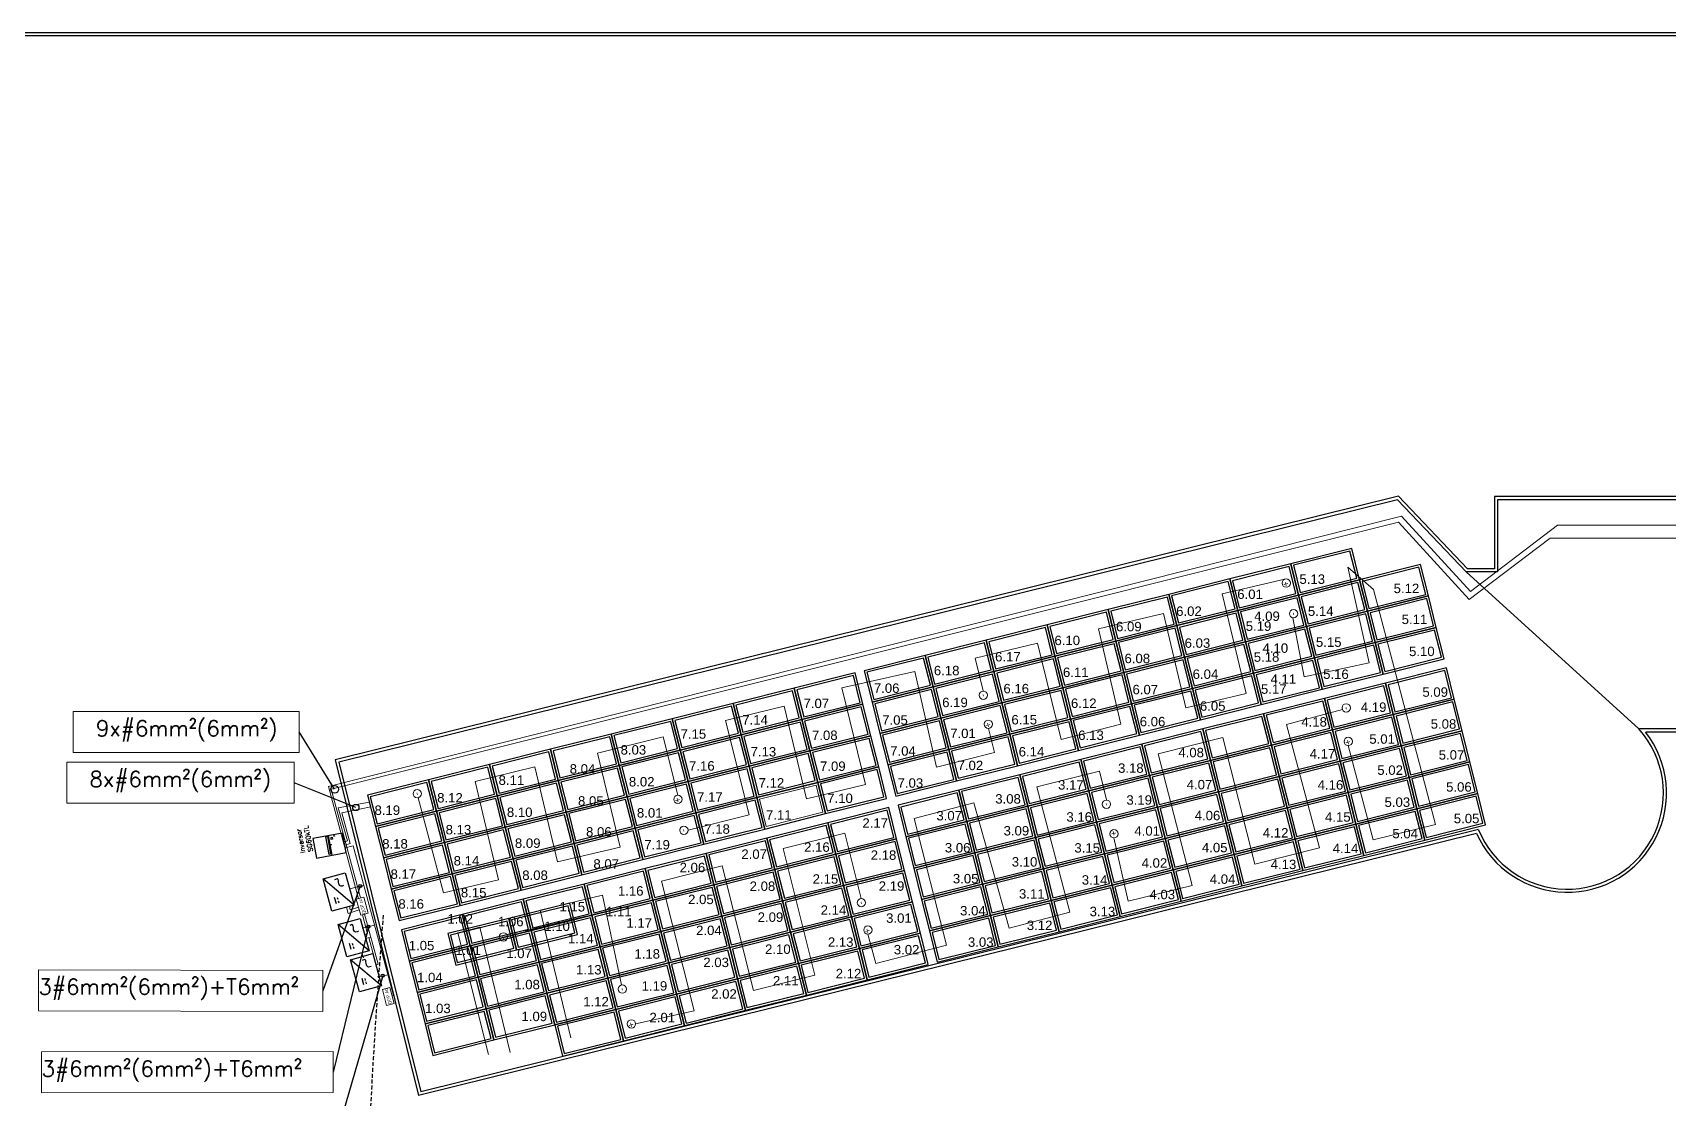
# Model space of a CAD drawing. Header units: millimetres. Extents: x -337670422 to 400479, y -429719 to 319704014.
# Drawn here: x 400028.4 to 400132.6, y -429457.5 to -429389.6 of the extents above; entities that cross this region are included whole.
import ezdxf

# ---------------------------------------------------------------- set-up
doc = ezdxf.new("R2010")
doc.units = ezdxf.units.MM
doc.linetypes.add('DASHED2', pattern=[0.375, 0.25, -0.125])
doc.linetypes.add('HIDDEN2', pattern=[0.1875, 0.125, -0.0625])
for name, color, linetype, lineweight in [('02.elt_linha_de_chamada', 1, 'Continuous', 13), ('02.QUADRO', 3, 'Continuous', 13), ('03.el_texto_inst', 212, 'Continuous', 13), ('PL1', 1, 'Continuous', 20), ('PL2', 7, 'Continuous', 20), ('PL3', 3, 'Continuous', 20), ('SB01', 105, 'Continuous', 13), ('SB02', 202, 'Continuous', 13), ('SB03', 130, 'Continuous', 13), ('SB04', 30, 'Continuous', 13), ('SB051', 50, 'Continuous', 13), ('SB061', 24, 'Continuous', 13), ('SB071', 116, 'Continuous', 13), ('SB09', 11, 'Continuous', 13), ('SB091', 11, 'Continuous', 13)]:
    doc.layers.add(name, color=color, linetype=linetype, lineweight=lineweight)
for name, color, linetype in [('03.el_linha_de_chamada', 1, 'Continuous'), ('borns', 7, 'DASHED2'), ('vport', 7, 'Continuous')]:
    doc.layers.add(name, color=color, linetype=linetype)
doc.styles.add('0050-S060', font='romans.shx', dxfattribs={"height": 0.09})
doc.styles.add('ARIAL', font='arial.ttf', dxfattribs={"height": 0.1})
doc.styles.add('ROMANS', font='techl___.ttf', dxfattribs={"height": 1.5})
doc.styles.get("Standard").update_dxf_attribs({"font": 'arial.ttf'})
doc.dimstyles.new('led_bol_075', dxfattribs={"dimtxt": 0.15, "dimasz": 0.075, "dimexe": 0.18, "dimexo": 0.0625, "dimgap": 0.16, "dimtad": 1, "dimzin": 4, "dimdsep": 46, "dimtxsty": 'ROMANS', "dimblk": 'DOTBLANK', "dimcen": 0, "dimse1": 1, "dimse2": 1, "dimclrd": 1, "dimclrt": 2, "dimazin": 0, "dimtfac": 1, "dimtix": 1, "dimtmove": 2, "dimatfit": 0, "dimldrblk": 'DOTBLANK', "dimfxl": 1, "dimtolj": 1, "dimtzin": 4, "dimarcsym": 0})

# ---------------------------------------------------------------- blocks, each defined once
blk = doc.blocks.new('_DotBlank')
at = {"color": 0, "linetype": 'ByBlock', "lineweight": -2}
blk.add_line((-0.5, 0), (-1, 0), dxfattribs=at)
blk.add_circle((0, 0), 0.5, dxfattribs=at)

msp = doc.modelspace()

# ---------------------------------------------------------------- linework, layer by layer
for p, q in [((400115.38, -429419.11), (400047.66, -429435.91)), ((400115.31, -429419.34), (400047.9, -429436.05)), ((400119.69, -429423.94), (400115.31, -429419.34)), ((400119.77, -429423.74), (400115.38, -429419.11)), ((400160.69, -429419.14), (400121.49, -429419.14)), ((400121.49, -429419.14), (400121.49, -429423.74)), ((400160.89, -429419.34), (400121.69, -429419.34)), ((400121.69, -429419.34), (400121.69, -429423.94)), ((400121.69, -429423.94), (400119.69, -429423.94)), ((400119.69, -429423.94), (400130.69, -429433.94)), ((400121.49, -429423.74), (400119.77, -429423.74)), ((400160.89, -429433.94), (400130.69, -429433.94)), ((400160.69, -429434.14), (400131.12, -429434.14)), ((400047.66, -429435.91), (400052.97, -429457.28)), ((400047.9, -429436.05), (400053.11, -429457.04)), ((400047.47, -429441.98), (400047.24, -429440.73)), ((400120.35, -429440.59), (400052.97, -429457.28)), ((400120.47, -429440.35), (400053.11, -429457.04)), ((400048.87, -429445.15), (400046.9, -429443.48)), ((400047.74, -429445.07), (400047.63, -429444.67)), ((400049.82, -429448.06), (400047.85, -429446.39)), ((400048.69, -429447.98), (400048.58, -429447.59)), ((400050.62, -429450.3), (400048.65, -429448.63)), ((400049.49, -429450.22), (400049.38, -429449.82))]:
    msp.add_line(p, q)
at = {"linetype": 'HIDDEN2'}
for p, q in [((400047.91, -429445.02), (400047.8, -429444.62)), ((400048.87, -429447.94), (400048.76, -429447.54)), ((400049.66, -429450.17), (400049.56, -429449.77))]:
    msp.add_line(p, q, dxfattribs=at)
for points in [[(400109.02, -429425.42), (400112.9, -429424.45), (400112.4, -429422.45), (400108.52, -429423.42)], [(400109.12, -429425.25), (400112.73, -429424.34), (400112.29, -429422.62), (400108.69, -429423.52)], [(400105.14, -429426.39), (400109.02, -429425.42), (400108.52, -429423.42), (400104.64, -429424.39)], [(400105.24, -429426.22), (400108.85, -429425.32), (400108.41, -429423.59), (400104.81, -429424.5)], [(400113.4, -429426.44), (400117.28, -429425.47), (400116.78, -429423.47), (400112.9, -429424.45)], [(400113.5, -429426.27), (400117.11, -429425.37), (400116.68, -429423.64), (400113.07, -429424.55)], [(400101.26, -429427.36), (400105.14, -429426.39), (400104.64, -429424.39), (400100.76, -429425.37)], [(400101.36, -429427.19), (400104.97, -429426.29), (400104.53, -429424.56), (400100.93, -429425.47)], [(400109.52, -429427.42), (400113.4, -429426.44), (400112.9, -429424.45), (400109.02, -429425.42)], [(400109.62, -429427.25), (400113.23, -429426.34), (400112.8, -429424.62), (400109.19, -429425.52)], [(400097.38, -429428.34), (400101.26, -429427.36), (400100.76, -429425.37), (400096.88, -429426.34)], [(400097.48, -429428.17), (400101.09, -429427.26), (400100.66, -429425.54), (400097.05, -429426.44)], [(400105.64, -429428.39), (400109.52, -429427.42), (400109.02, -429425.42), (400105.14, -429426.39)], [(400105.74, -429428.22), (400109.35, -429427.32), (400108.92, -429425.59), (400105.31, -429426.49)], [(400113.9, -429428.44), (400117.78, -429427.47), (400117.28, -429425.47), (400113.4, -429426.44)], [(400114, -429428.27), (400117.61, -429427.37), (400117.18, -429425.64), (400113.57, -429426.55)], [(400089.62, -429430.28), (400093.5, -429429.31), (400093, -429427.31), (400089.12, -429428.28)], [(400093.5, -429429.31), (400097.38, -429428.34), (400096.88, -429426.34), (400093, -429427.31)], [(400093.6, -429429.14), (400097.21, -429428.24), (400096.78, -429426.51), (400093.17, -429427.41)], [(400101.76, -429429.36), (400105.64, -429428.39), (400105.14, -429426.39), (400101.26, -429427.36)], [(400101.86, -429429.19), (400105.47, -429428.29), (400105.04, -429426.56), (400101.43, -429427.47)], [(400110.02, -429429.42), (400113.9, -429428.44), (400113.4, -429426.44), (400109.52, -429427.42)], [(400110.12, -429429.25), (400113.73, -429428.34), (400113.3, -429426.61), (400109.69, -429427.52)], [(400085.74, -429431.25), (400089.62, -429430.28), (400089.12, -429428.28), (400085.24, -429429.26)], [(400089.72, -429430.11), (400093.33, -429429.21), (400092.9, -429427.48), (400089.29, -429428.39)], [(400094, -429431.31), (400097.88, -429430.34), (400097.38, -429428.34), (400093.5, -429429.31)], [(400097.88, -429430.34), (400101.76, -429429.36), (400101.26, -429427.36), (400097.38, -429428.34)], [(400097.98, -429430.17), (400101.59, -429429.26), (400101.16, -429427.53), (400097.55, -429428.44)], [(400102.26, -429431.36), (400106.14, -429430.39), (400105.64, -429428.39), (400101.76, -429429.36)], [(400106.14, -429430.39), (400110.02, -429429.42), (400109.52, -429427.42), (400105.64, -429428.39)], [(400106.24, -429430.22), (400109.85, -429429.31), (400109.42, -429427.59), (400105.81, -429428.49)], [(400114.4, -429430.44), (400118.28, -429429.47), (400117.78, -429427.47), (400113.9, -429428.44)], [(400114.5, -429430.27), (400118.11, -429429.37), (400117.68, -429427.64), (400114.07, -429428.54)], [(400081.86, -429432.23), (400085.74, -429431.25), (400085.24, -429429.26), (400081.36, -429430.23)], [(400081.96, -429432.06), (400085.57, -429431.15), (400085.14, -429429.43), (400081.53, -429430.33)], [(400085.84, -429431.08), (400089.45, -429430.18), (400089.02, -429428.45), (400085.41, -429429.36)], [(400090.12, -429432.28), (400094, -429431.31), (400093.5, -429429.31), (400089.62, -429430.28)], [(400094.1, -429431.14), (400097.71, -429430.23), (400097.28, -429428.51), (400093.67, -429429.41)], [(400098.38, -429432.33), (400102.26, -429431.36), (400101.76, -429429.36), (400097.88, -429430.34)], [(400102.36, -429431.19), (400105.97, -429430.29), (400105.54, -429428.56), (400101.93, -429429.46)], [(400106.64, -429432.39), (400110.52, -429431.41), (400110.02, -429429.42), (400106.14, -429430.39)], [(400110.52, -429431.41), (400114.4, -429430.44), (400113.9, -429428.44), (400110.02, -429429.42)], [(400110.62, -429431.24), (400114.23, -429430.34), (400113.8, -429428.61), (400110.19, -429429.52)], [(400077.39, -429433.34), (400081.27, -429432.37), (400080.77, -429430.37), (400076.89, -429431.34)], [(400086.24, -429433.25), (400090.12, -429432.28), (400089.62, -429430.28), (400085.74, -429431.25)], [(400086.34, -429433.08), (400089.95, -429432.18), (400089.52, -429430.45), (400085.91, -429431.36)], [(400090.22, -429432.11), (400093.83, -429431.21), (400093.4, -429429.48), (400089.79, -429430.38)], [(400094.5, -429433.31), (400098.38, -429432.33), (400097.88, -429430.34), (400094, -429431.31)], [(400098.48, -429432.16), (400102.09, -429431.26), (400101.66, -429429.53), (400098.05, -429430.44)], [(400102.76, -429433.36), (400106.64, -429432.39), (400106.14, -429430.39), (400102.26, -429431.36)], [(400106.74, -429432.22), (400110.35, -429431.31), (400109.92, -429429.59), (400106.31, -429430.49)], [(400115.05, -429433.02), (400118.93, -429432.05), (400118.43, -429430.05), (400114.55, -429431.02)], [(400115.15, -429432.85), (400118.76, -429431.95), (400118.32, -429430.22), (400114.72, -429431.12)], [(400073.51, -429434.31), (400077.39, -429433.34), (400076.89, -429431.34), (400073.01, -429432.31)], [(400073.62, -429434.14), (400077.22, -429433.24), (400076.79, -429431.51), (400073.18, -429432.42)], [(400077.5, -429433.17), (400081.1, -429432.27), (400080.67, -429430.54), (400077.06, -429431.44)], [(400082.36, -429434.23), (400086.24, -429433.25), (400085.74, -429431.25), (400081.86, -429432.23)], [(400082.46, -429434.06), (400086.07, -429433.15), (400085.64, -429431.42), (400082.03, -429432.33)], [(400090.62, -429434.28), (400094.5, -429433.31), (400094, -429431.31), (400090.12, -429432.28)], [(400090.72, -429434.11), (400094.33, -429433.2), (400093.9, -429431.48), (400090.29, -429432.38)], [(400094.6, -429433.14), (400098.21, -429432.23), (400097.78, -429430.5), (400094.17, -429431.41)], [(400098.88, -429434.33), (400102.76, -429433.36), (400102.26, -429431.36), (400098.38, -429432.33)], [(400102.86, -429433.19), (400106.47, -429432.28), (400106.04, -429430.56), (400102.43, -429431.46)], [(400111.17, -429433.99), (400115.05, -429433.02), (400114.55, -429431.02), (400110.67, -429432)], [(400111.27, -429433.82), (400114.88, -429432.92), (400114.44, -429431.19), (400110.84, -429432.1)], [(400069.63, -429435.28), (400073.51, -429434.31), (400073.01, -429432.31), (400069.13, -429433.29)], [(400069.74, -429435.12), (400073.34, -429434.21), (400072.91, -429432.48), (400069.3, -429433.39)], [(400077.9, -429435.34), (400081.78, -429434.37), (400081.27, -429432.37), (400077.39, -429433.34)], [(400078, -429435.17), (400081.61, -429434.26), (400081.17, -429432.54), (400077.56, -429433.44)], [(400086.74, -429435.25), (400090.62, -429434.28), (400090.12, -429432.28), (400086.24, -429433.25)], [(400086.84, -429435.08), (400090.45, -429434.18), (400090.02, -429432.45), (400086.41, -429433.35)], [(400095, -429435.3), (400098.88, -429434.33), (400098.38, -429432.33), (400094.5, -429433.31)], [(400095.1, -429435.13), (400098.71, -429434.23), (400098.28, -429432.5), (400094.67, -429433.41)], [(400098.98, -429434.16), (400102.59, -429433.26), (400102.16, -429431.53), (400098.55, -429432.43)], [(400107.29, -429434.97), (400111.17, -429433.99), (400110.67, -429432), (400106.79, -429432.97)], [(400107.39, -429434.8), (400111, -429433.89), (400110.56, -429432.17), (400106.96, -429433.07)], [(400115.55, -429435.02), (400119.43, -429434.05), (400118.93, -429432.05), (400115.05, -429433.02)], [(400115.65, -429434.85), (400119.26, -429433.94), (400118.83, -429432.22), (400115.22, -429433.12)], [(400065.75, -429436.26), (400069.63, -429435.28), (400069.13, -429433.29), (400065.25, -429434.26)], [(400065.86, -429436.09), (400069.46, -429435.18), (400069.03, -429433.46), (400065.42, -429434.36)], [(400074.02, -429436.31), (400077.9, -429435.34), (400077.39, -429433.34), (400073.51, -429434.31)], [(400074.12, -429436.14), (400077.73, -429435.24), (400077.29, -429433.51), (400073.68, -429434.41)], [(400082.86, -429436.22), (400086.74, -429435.25), (400086.24, -429433.25), (400082.36, -429434.23)], [(400082.96, -429436.05), (400086.57, -429435.15), (400086.14, -429433.42), (400082.53, -429434.33)], [(400091.12, -429436.28), (400095, -429435.3), (400094.5, -429433.31), (400090.62, -429434.28)], [(400091.22, -429436.11), (400094.83, -429435.2), (400094.4, -429433.48), (400090.79, -429434.38)], [(400103.41, -429435.94), (400107.29, -429434.97), (400106.79, -429432.97), (400102.91, -429433.94)], [(400103.51, -429435.77), (400107.12, -429434.86), (400106.68, -429433.14), (400103.08, -429434.04)], [(400111.67, -429435.99), (400115.55, -429435.02), (400115.05, -429433.02), (400111.17, -429433.99)], [(400111.77, -429435.82), (400115.38, -429434.92), (400114.95, -429433.19), (400111.34, -429434.1)], [(400061.87, -429437.23), (400065.75, -429436.26), (400065.25, -429434.26), (400061.37, -429435.23)], [(400061.98, -429437.06), (400065.58, -429436.16), (400065.15, -429434.43), (400061.54, -429435.33)], [(400070.14, -429437.28), (400074.02, -429436.31), (400073.51, -429434.31), (400069.63, -429435.28)], [(400070.24, -429437.11), (400073.85, -429436.21), (400073.41, -429434.48), (400069.8, -429435.39)], [(400078.4, -429437.34), (400082.28, -429436.36), (400081.78, -429434.37), (400077.9, -429435.34)], [(400078.5, -429437.17), (400082.11, -429436.26), (400081.67, -429434.54), (400078.07, -429435.44)], [(400087.24, -429437.25), (400091.12, -429436.28), (400090.62, -429434.28), (400086.74, -429435.25)], [(400087.34, -429437.08), (400090.95, -429436.17), (400090.52, -429434.45), (400086.91, -429435.35)], [(400099.53, -429436.91), (400103.41, -429435.94), (400102.91, -429433.94), (400099.03, -429434.91)], [(400099.63, -429436.74), (400103.24, -429435.84), (400102.8, -429434.11), (400099.2, -429435.02)], [(400107.79, -429436.96), (400111.67, -429435.99), (400111.17, -429433.99), (400107.29, -429434.97)], [(400107.89, -429436.79), (400111.5, -429435.89), (400111.07, -429434.16), (400107.46, -429435.07)], [(400116.05, -429437.02), (400119.93, -429436.04), (400119.43, -429434.05), (400115.55, -429435.02)], [(400116.15, -429436.85), (400119.76, -429435.94), (400119.33, -429434.22), (400115.72, -429435.12)], [(400057.99, -429438.2), (400061.87, -429437.23), (400061.37, -429435.23), (400057.49, -429436.2)], [(400058.1, -429438.03), (400061.7, -429437.13), (400061.27, -429435.4), (400057.66, -429436.31)], [(400066.26, -429438.26), (400070.14, -429437.28), (400069.63, -429435.28), (400065.75, -429436.26)], [(400066.36, -429438.09), (400069.97, -429437.18), (400069.53, -429435.45), (400065.92, -429436.36)], [(400074.52, -429438.31), (400078.4, -429437.34), (400077.9, -429435.34), (400074.02, -429436.31)], [(400074.62, -429438.14), (400078.23, -429437.23), (400077.79, -429435.51), (400074.19, -429436.41)], [(400083.36, -429438.22), (400087.24, -429437.25), (400086.74, -429435.25), (400082.86, -429436.22)], [(400083.46, -429438.05), (400087.07, -429437.15), (400086.64, -429435.42), (400083.03, -429436.33)], [(400095.65, -429437.88), (400099.53, -429436.91), (400099.03, -429434.91), (400095.15, -429435.89)], [(400095.75, -429437.71), (400099.36, -429436.81), (400098.92, -429435.08), (400095.32, -429435.99)], [(400103.91, -429437.94), (400107.79, -429436.96), (400107.29, -429434.97), (400103.41, -429435.94)], [(400104.01, -429437.77), (400107.62, -429436.86), (400107.19, -429435.14), (400103.58, -429436.04)], [(400112.17, -429437.99), (400116.05, -429437.02), (400115.55, -429435.02), (400111.67, -429435.99)], [(400112.27, -429437.82), (400115.88, -429436.92), (400115.45, -429435.19), (400111.84, -429436.09)], [(400054.11, -429439.18), (400057.99, -429438.2), (400057.49, -429436.2), (400053.61, -429437.18)], [(400054.22, -429439.01), (400057.82, -429438.1), (400057.39, -429436.37), (400053.78, -429437.28)], [(400062.38, -429439.23), (400066.26, -429438.26), (400065.75, -429436.26), (400061.87, -429437.23)], [(400062.48, -429439.06), (400066.09, -429438.15), (400065.65, -429436.43), (400062.04, -429437.33)], [(400070.64, -429439.28), (400074.52, -429438.31), (400074.02, -429436.31), (400070.14, -429437.28)], [(400070.74, -429439.11), (400074.35, -429438.21), (400073.91, -429436.48), (400070.31, -429437.38)], [(400078.9, -429439.33), (400082.78, -429438.36), (400082.28, -429436.36), (400078.4, -429437.34)], [(400079, -429439.16), (400082.61, -429438.26), (400082.17, -429436.53), (400078.57, -429437.44)], [(400091.77, -429438.86), (400095.65, -429437.88), (400095.15, -429435.89), (400091.27, -429436.86)], [(400091.87, -429438.69), (400095.48, -429437.78), (400095.04, -429436.06), (400091.44, -429436.96)], [(400100.03, -429438.91), (400103.91, -429437.94), (400103.41, -429435.94), (400099.53, -429436.91)], [(400100.13, -429438.74), (400103.74, -429437.84), (400103.31, -429436.11), (400099.7, -429437.01)], [(400108.29, -429438.96), (400112.17, -429437.99), (400111.67, -429435.99), (400107.79, -429436.96)], [(400108.39, -429438.79), (400112, -429437.89), (400111.57, -429436.16), (400107.96, -429437.07)], [(400116.55, -429439.02), (400120.43, -429438.04), (400119.93, -429436.04), (400116.05, -429437.02)], [(400116.65, -429438.85), (400120.26, -429437.94), (400119.83, -429436.21), (400116.22, -429437.12)], [(400050.23, -429440.15), (400054.11, -429439.18), (400053.61, -429437.18), (400049.73, -429438.15)], [(400050.34, -429439.98), (400053.94, -429439.07), (400053.51, -429437.35), (400049.9, -429438.25)], [(400058.5, -429440.2), (400062.38, -429439.23), (400061.87, -429437.23), (400057.99, -429438.2)], [(400058.6, -429440.03), (400062.21, -429439.13), (400061.77, -429437.4), (400058.16, -429438.3)], [(400066.76, -429440.25), (400070.64, -429439.28), (400070.14, -429437.28), (400066.26, -429438.26)], [(400066.86, -429440.08), (400070.47, -429439.18), (400070.03, -429437.45), (400066.43, -429438.36)], [(400075.02, -429440.31), (400078.9, -429439.33), (400078.4, -429437.34), (400074.52, -429438.31)], [(400087.89, -429439.83), (400091.77, -429438.86), (400091.27, -429436.86), (400087.39, -429437.83)], [(400087.99, -429439.66), (400091.6, -429438.76), (400091.16, -429437.03), (400087.56, -429437.93)], [(400096.15, -429439.88), (400100.03, -429438.91), (400099.53, -429436.91), (400095.65, -429437.88)], [(400096.25, -429439.71), (400099.86, -429438.81), (400099.43, -429437.08), (400095.82, -429437.99)], [(400104.41, -429439.94), (400108.29, -429438.96), (400107.79, -429436.96), (400103.91, -429437.94)], [(400104.51, -429439.77), (400108.12, -429438.86), (400107.69, -429437.13), (400104.08, -429438.04)], [(400112.67, -429439.99), (400116.55, -429439.02), (400116.05, -429437.02), (400112.17, -429437.99)], [(400112.77, -429439.82), (400116.38, -429438.91), (400115.95, -429437.19), (400112.34, -429438.09)], [(400054.62, -429441.17), (400058.5, -429440.2), (400057.99, -429438.2), (400054.11, -429439.18)], [(400054.72, -429441), (400058.33, -429440.1), (400057.89, -429438.37), (400054.28, -429439.28)], [(400062.88, -429441.23), (400066.76, -429440.25), (400066.26, -429438.26), (400062.38, -429439.23)], [(400062.98, -429441.06), (400066.59, -429440.15), (400066.15, -429438.43), (400062.55, -429439.33)], [(400071.14, -429441.28), (400075.02, -429440.31), (400074.52, -429438.31), (400070.64, -429439.28)], [(400071.24, -429441.11), (400074.85, -429440.21), (400074.41, -429438.48), (400070.81, -429439.38)], [(400084.01, -429440.8), (400087.89, -429439.83), (400087.39, -429437.83), (400083.51, -429438.8)], [(400084.11, -429440.63), (400087.72, -429439.73), (400087.28, -429438), (400083.68, -429438.91)], [(400092.27, -429440.85), (400096.15, -429439.88), (400095.65, -429437.88), (400091.77, -429438.86)], [(400092.37, -429440.69), (400095.98, -429439.78), (400095.55, -429438.05), (400091.94, -429438.96)], [(400100.53, -429440.91), (400104.41, -429439.94), (400103.91, -429437.94), (400100.03, -429438.91)], [(400100.63, -429440.74), (400104.24, -429439.83), (400103.81, -429438.11), (400100.2, -429439.01)], [(400108.79, -429440.96), (400112.67, -429439.99), (400112.17, -429437.99), (400108.29, -429438.96)], [(400108.89, -429440.79), (400112.5, -429439.89), (400112.07, -429438.16), (400108.46, -429439.06)], [(400117.05, -429441.01), (400120.93, -429440.04), (400120.43, -429438.04), (400116.55, -429439.02)], [(400117.15, -429440.84), (400120.76, -429439.94), (400120.33, -429438.21), (400116.72, -429439.12)], [(400050.74, -429442.15), (400054.62, -429441.17), (400054.11, -429439.18), (400050.23, -429440.15)], [(400050.84, -429441.98), (400054.45, -429441.07), (400054.01, -429439.35), (400050.4, -429440.25)], [(400059, -429442.2), (400062.88, -429441.23), (400062.38, -429439.23), (400058.5, -429440.2)], [(400059.1, -429442.03), (400062.71, -429441.12), (400062.27, -429439.4), (400058.67, -429440.3)], [(400067.26, -429442.25), (400071.14, -429441.28), (400070.64, -429439.28), (400066.76, -429440.25)], [(400067.36, -429442.08), (400070.97, -429441.18), (400070.53, -429439.45), (400066.93, -429440.36)], [(400079.54, -429441.91), (400083.42, -429440.94), (400082.92, -429438.94), (400079.04, -429439.92)], [(400079.65, -429441.74), (400083.25, -429440.84), (400082.82, -429439.11), (400079.21, -429440.02)], [(400084.51, -429442.8), (400088.39, -429441.83), (400087.89, -429439.83), (400084.01, -429440.8)], [(400088.39, -429441.83), (400092.27, -429440.85), (400091.77, -429438.86), (400087.89, -429439.83)], [(400088.49, -429441.66), (400092.1, -429440.75), (400091.67, -429439.03), (400088.06, -429439.93)], [(400096.65, -429441.88), (400100.53, -429440.91), (400100.03, -429438.91), (400096.15, -429439.88)], [(400096.75, -429441.71), (400100.36, -429440.81), (400099.93, -429439.08), (400096.32, -429439.98)], [(400104.91, -429441.93), (400108.79, -429440.96), (400108.29, -429438.96), (400104.41, -429439.94)], [(400105.01, -429441.76), (400108.62, -429440.86), (400108.19, -429439.13), (400104.58, -429440.04)], [(400113.17, -429441.99), (400117.05, -429441.01), (400116.55, -429439.02), (400112.67, -429439.99)], [(400113.27, -429441.82), (400116.88, -429440.91), (400116.45, -429439.19), (400112.84, -429440.09)], [(400048.14, -429440.57), (400046.25, -429440.92), (400046.48, -429442.16), (400048.37, -429441.81)], [(400047.28, -429441.93), (400047.07, -429440.81), (400047.17, -429440.79), (400047.37, -429441.91)], [(400047.42, -429440.97), (400047.4, -429440.85), (400047.47, -429440.83), (400047.49, -429440.96)], [(400055.12, -429443.17), (400059, -429442.2), (400058.5, -429440.2), (400054.62, -429441.17)], [(400055.22, -429443), (400058.83, -429442.1), (400058.39, -429440.37), (400054.79, -429441.28)], [(400063.38, -429443.22), (400067.26, -429442.25), (400066.76, -429440.25), (400062.88, -429441.23)], [(400063.48, -429443.05), (400067.09, -429442.15), (400066.65, -429440.42), (400063.05, -429441.33)], [(400071.78, -429443.86), (400075.66, -429442.89), (400075.16, -429440.89), (400071.28, -429441.86)], [(400075.66, -429442.89), (400079.54, -429441.91), (400079.04, -429439.92), (400075.16, -429440.89)], [(400075.77, -429442.72), (400079.37, -429441.81), (400078.94, -429440.09), (400075.33, -429440.99)], [(400084.61, -429442.63), (400088.22, -429441.73), (400087.79, -429440), (400084.18, -429440.9)], [(400088.89, -429443.83), (400092.77, -429442.85), (400092.27, -429440.85), (400088.39, -429441.83)], [(400092.77, -429442.85), (400096.65, -429441.88), (400096.15, -429439.88), (400092.27, -429440.85)], [(400092.87, -429442.68), (400096.48, -429441.78), (400096.05, -429440.05), (400092.44, -429440.96)], [(400101.03, -429442.91), (400104.91, -429441.93), (400104.41, -429439.94), (400100.53, -429440.91)], [(400101.13, -429442.74), (400104.74, -429441.83), (400104.31, -429440.11), (400100.7, -429441.01)], [(400109.29, -429442.96), (400113.17, -429441.99), (400112.67, -429439.99), (400108.79, -429440.96)], [(400109.39, -429442.79), (400113, -429441.88), (400112.57, -429440.16), (400108.96, -429441.06)], [(400051.24, -429444.14), (400055.12, -429443.17), (400054.62, -429441.17), (400050.74, -429442.15)], [(400051.34, -429443.97), (400054.95, -429443.07), (400054.51, -429441.34), (400050.91, -429442.25)], [(400059.5, -429444.2), (400063.38, -429443.22), (400062.88, -429441.23), (400059, -429442.2)], [(400059.6, -429444.03), (400063.21, -429443.12), (400062.77, -429441.4), (400059.17, -429442.3)], [(400067.9, -429444.83), (400071.78, -429443.86), (400071.28, -429441.86), (400067.4, -429442.83)], [(400071.89, -429443.69), (400075.49, -429442.79), (400075.06, -429441.06), (400071.45, -429441.96)], [(400076.16, -429444.89), (400080.04, -429443.91), (400079.54, -429441.91), (400075.66, -429442.89)], [(400080.04, -429443.91), (400083.92, -429442.94), (400083.42, -429440.94), (400079.54, -429441.91)], [(400080.15, -429443.74), (400083.75, -429442.84), (400083.32, -429441.11), (400079.71, -429442.02)], [(400085.01, -429444.8), (400088.89, -429443.83), (400088.39, -429441.83), (400084.51, -429442.8)], [(400088.99, -429443.66), (400092.6, -429442.75), (400092.17, -429441.02), (400088.56, -429441.93)], [(400093.27, -429444.85), (400097.15, -429443.88), (400096.65, -429441.88), (400092.77, -429442.85)], [(400097.15, -429443.88), (400101.03, -429442.91), (400100.53, -429440.91), (400096.65, -429441.88)], [(400097.25, -429443.71), (400100.86, -429442.8), (400100.43, -429441.08), (400096.82, -429441.98)], [(400101.53, -429444.9), (400105.41, -429443.93), (400104.91, -429441.93), (400101.03, -429442.91)], [(400105.41, -429443.93), (400109.29, -429442.96), (400108.79, -429440.96), (400104.91, -429441.93)], [(400105.51, -429443.76), (400109.12, -429442.86), (400108.69, -429441.13), (400105.08, -429442.04)], [(400055.62, -429445.17), (400059.5, -429444.2), (400059, -429442.2), (400055.12, -429443.17)], [(400055.72, -429445), (400059.33, -429444.1), (400058.89, -429442.37), (400055.29, -429443.27)], [(400064.02, -429445.8), (400067.9, -429444.83), (400067.4, -429442.83), (400063.52, -429443.81)], [(400068.01, -429444.66), (400071.61, -429443.76), (400071.18, -429442.03), (400067.57, -429442.94)], [(400072.28, -429445.86), (400076.16, -429444.89), (400075.66, -429442.89), (400071.78, -429443.86)], [(400076.27, -429444.72), (400079.87, -429443.81), (400079.44, -429442.08), (400075.83, -429442.99)], [(400080.55, -429445.91), (400084.43, -429444.94), (400083.92, -429442.94), (400080.04, -429443.91)], [(400085.11, -429444.63), (400088.72, -429443.72), (400088.29, -429442), (400084.68, -429442.9)], [(400089.39, -429445.82), (400093.27, -429444.85), (400092.77, -429442.85), (400088.89, -429443.83)], [(400093.37, -429444.68), (400096.98, -429443.78), (400096.55, -429442.05), (400092.94, -429442.95)], [(400097.65, -429445.88), (400101.53, -429444.9), (400101.03, -429442.91), (400097.15, -429443.88)], [(400101.63, -429444.73), (400105.24, -429443.83), (400104.81, -429442.1), (400101.2, -429443.01)], [(400047.46, -429445.54), (400046.9, -429443.48), (400048.31, -429443.09), (400048.87, -429445.15)], [(400051.74, -429446.14), (400055.62, -429445.17), (400055.12, -429443.17), (400051.24, -429444.14)], [(400051.84, -429445.97), (400055.45, -429445.07), (400055.01, -429443.34), (400051.41, -429444.25)], [(400060.14, -429446.78), (400064.02, -429445.8), (400063.52, -429443.81), (400059.64, -429444.78)], [(400060.25, -429446.61), (400063.85, -429445.7), (400063.42, -429443.98), (400059.81, -429444.88)], [(400064.13, -429445.64), (400067.73, -429444.73), (400067.3, -429443), (400063.69, -429443.91)], [(400068.4, -429446.83), (400072.28, -429445.86), (400071.78, -429443.86), (400067.9, -429444.83)], [(400072.39, -429445.69), (400076, -429444.78), (400075.56, -429443.06), (400071.95, -429443.96)], [(400076.67, -429446.88), (400080.55, -429445.91), (400080.04, -429443.91), (400076.16, -429444.89)], [(400080.65, -429445.74), (400084.26, -429444.84), (400083.82, -429443.11), (400080.21, -429444.01)], [(400085.51, -429446.8), (400089.39, -429445.82), (400088.89, -429443.83), (400085.01, -429444.8)], [(400085.61, -429446.63), (400089.22, -429445.72), (400088.79, -429444), (400085.18, -429444.9)], [(400089.49, -429445.65), (400093.1, -429444.75), (400092.67, -429443.02), (400089.06, -429443.93)], [(400093.77, -429446.85), (400097.65, -429445.88), (400097.15, -429443.88), (400093.27, -429444.85)], [(400097.75, -429445.71), (400101.36, -429444.8), (400100.93, -429443.08), (400097.32, -429443.98)], [(400056.26, -429447.75), (400060.14, -429446.78), (400059.64, -429444.78), (400055.76, -429445.75)], [(400056.37, -429447.58), (400059.97, -429446.68), (400059.54, -429444.95), (400055.93, -429445.85)], [(400059.22, -429448), (400063.1, -429447.02), (400062.6, -429445.02), (400058.72, -429446)], [(400064.53, -429447.8), (400068.4, -429446.83), (400067.9, -429444.83), (400064.02, -429445.8)], [(400064.63, -429447.63), (400068.24, -429446.73), (400067.8, -429445), (400064.19, -429445.91)], [(400068.51, -429446.66), (400072.12, -429445.76), (400071.68, -429444.03), (400068.07, -429444.93)], [(400072.79, -429447.86), (400076.67, -429446.88), (400076.16, -429444.89), (400072.28, -429445.86)], [(400072.89, -429447.69), (400076.5, -429446.78), (400076.06, -429445.06), (400072.45, -429445.96)], [(400076.77, -429446.71), (400080.38, -429445.81), (400079.94, -429444.08), (400076.33, -429444.99)], [(400081.05, -429447.91), (400084.93, -429446.94), (400084.43, -429444.94), (400080.55, -429445.91)], [(400089.89, -429447.82), (400093.77, -429446.85), (400093.27, -429444.85), (400089.39, -429445.82)], [(400089.99, -429447.65), (400093.6, -429446.75), (400093.17, -429445.02), (400089.56, -429445.93)], [(400093.87, -429446.68), (400097.48, -429445.78), (400097.05, -429444.05), (400093.44, -429444.95)], [(400048.41, -429448.45), (400047.85, -429446.39), (400049.26, -429446.01), (400049.82, -429448.06)], [(400052.38, -429448.72), (400056.26, -429447.75), (400055.76, -429445.75), (400051.88, -429446.72)], [(400052.49, -429448.55), (400056.09, -429447.65), (400055.66, -429445.92), (400052.05, -429446.83)], [(400055.34, -429448.97), (400059.22, -429448), (400058.72, -429446), (400054.84, -429446.97)], [(400059.32, -429447.83), (400062.93, -429446.92), (400062.5, -429445.19), (400058.89, -429446.1)], [(400060.65, -429448.78), (400064.53, -429447.8), (400064.02, -429445.8), (400060.14, -429446.78)], [(400060.75, -429448.61), (400064.36, -429447.7), (400063.92, -429445.97), (400060.31, -429446.88)], [(400068.91, -429448.83), (400072.79, -429447.86), (400072.28, -429445.86), (400068.4, -429446.83)], [(400069.01, -429448.66), (400072.62, -429447.75), (400072.18, -429446.03), (400068.57, -429446.93)], [(400077.17, -429448.88), (400081.05, -429447.91), (400080.55, -429445.91), (400076.67, -429446.88)], [(400077.27, -429448.71), (400080.88, -429447.81), (400080.44, -429446.08), (400076.84, -429446.99)], [(400081.15, -429447.74), (400084.76, -429446.83), (400084.32, -429445.11), (400080.72, -429446.01)], [(400086.01, -429448.79), (400089.89, -429447.82), (400089.39, -429445.82), (400085.51, -429446.8)], [(400086.11, -429448.62), (400089.72, -429447.72), (400089.29, -429445.99), (400085.68, -429446.9)], [(400055.44, -429448.8), (400059.05, -429447.89), (400058.62, -429446.17), (400055.01, -429447.07)], [(400056.77, -429449.75), (400060.65, -429448.78), (400060.14, -429446.78), (400056.26, -429447.75)], [(400056.87, -429449.58), (400060.48, -429448.67), (400060.04, -429446.95), (400056.43, -429447.85)], [(400065.03, -429449.8), (400068.91, -429448.83), (400068.4, -429446.83), (400064.53, -429447.8)], [(400065.13, -429449.63), (400068.74, -429448.73), (400068.3, -429447), (400064.69, -429447.9)], [(400073.29, -429449.85), (400077.17, -429448.88), (400076.67, -429446.88), (400072.79, -429447.86)], [(400073.39, -429449.68), (400077, -429448.78), (400076.56, -429447.05), (400072.96, -429447.96)], [(400081.55, -429449.91), (400085.43, -429448.93), (400084.93, -429446.94), (400081.05, -429447.91)], [(400081.65, -429449.74), (400085.26, -429448.83), (400084.82, -429447.11), (400081.22, -429448.01)], [(400052.89, -429450.72), (400056.77, -429449.75), (400056.26, -429447.75), (400052.38, -429448.72)], [(400052.99, -429450.55), (400056.6, -429449.65), (400056.16, -429447.92), (400052.55, -429448.82)], [(400061.15, -429450.77), (400065.03, -429449.8), (400064.53, -429447.8), (400060.65, -429448.78)], [(400061.25, -429450.6), (400064.86, -429449.7), (400064.42, -429447.97), (400060.81, -429448.88)], [(400069.41, -429450.83), (400073.29, -429449.85), (400072.79, -429447.86), (400068.91, -429448.83)], [(400069.51, -429450.66), (400073.12, -429449.75), (400072.68, -429448.03), (400069.08, -429448.93)], [(400077.67, -429450.88), (400081.55, -429449.91), (400081.05, -429447.91), (400077.17, -429448.88)], [(400077.77, -429450.71), (400081.38, -429449.81), (400080.94, -429448.08), (400077.34, -429448.98)], [(400049.21, -429450.68), (400048.65, -429448.63), (400050.06, -429448.24), (400050.62, -429450.3)], [(400057.27, -429451.75), (400061.15, -429450.77), (400060.65, -429448.78), (400056.77, -429449.75)], [(400057.37, -429451.58), (400060.98, -429450.67), (400060.54, -429448.95), (400056.93, -429449.85)], [(400065.53, -429451.8), (400069.41, -429450.83), (400068.91, -429448.83), (400065.03, -429449.8)], [(400065.63, -429451.63), (400069.24, -429450.73), (400068.8, -429449), (400065.2, -429449.9)], [(400073.79, -429451.85), (400077.67, -429450.88), (400077.17, -429448.88), (400073.29, -429449.85)], [(400073.89, -429451.68), (400077.5, -429450.78), (400077.06, -429449.05), (400073.46, -429449.96)], [(400053.39, -429452.72), (400057.27, -429451.75), (400056.77, -429449.75), (400052.89, -429450.72)], [(400053.49, -429452.55), (400057.1, -429451.64), (400056.66, -429449.92), (400053.06, -429450.82)], [(400061.65, -429452.77), (400065.53, -429451.8), (400065.03, -429449.8), (400061.15, -429450.77)], [(400061.75, -429452.6), (400065.36, -429451.7), (400064.92, -429449.97), (400061.32, -429450.88)], [(400069.91, -429452.82), (400073.79, -429451.85), (400073.29, -429449.85), (400069.41, -429450.83)], [(400070.01, -429452.66), (400073.62, -429451.75), (400073.18, -429450.02), (400069.58, -429450.93)], [(400057.77, -429453.74), (400061.65, -429452.77), (400061.15, -429450.77), (400057.27, -429451.75)], [(400057.87, -429453.57), (400061.48, -429452.67), (400061.04, -429450.94), (400057.44, -429451.85)], [(400066.03, -429453.8), (400069.91, -429452.82), (400069.41, -429450.83), (400065.53, -429451.8)], [(400066.13, -429453.63), (400069.74, -429452.72), (400069.31, -429451), (400065.7, -429451.9)], [(400053.89, -429454.72), (400057.77, -429453.74), (400057.27, -429451.75), (400053.39, -429452.72)], [(400053.99, -429454.55), (400057.6, -429453.64), (400057.16, -429451.92), (400053.56, -429452.82)], [(400062.15, -429454.77), (400066.03, -429453.8), (400065.53, -429451.8), (400061.65, -429452.77)], [(400062.25, -429454.6), (400065.86, -429453.7), (400065.43, -429451.97), (400061.82, -429452.87)]]:
    msp.add_lwpolyline(points, close=True)
for centre in [(400047.6, -429440.75), (400047.4, -429441.31)]:
    msp.add_circle(centre, 0.0209)
for radius, start, end in [(6.32, 203.9562, 37.9109), (6.12, 202.3906, 41.849)]:
    msp.add_arc((400126.13, -429438.02), radius, start, end)
for points in [[(400048.19, -429443.91), (400048.03, -429443.95), (400047.9, -429443.79), (400047.82, -429443.49), (400047.63, -429443.54)], [(400049.15, -429446.82), (400048.99, -429446.87), (400048.89, -429446.84), (400048.77, -429446.4), (400048.59, -429446.45)], [(400049.95, -429449.06), (400049.79, -429449.1), (400049.66, -429448.96), (400049.57, -429448.63), (400049.38, -429448.68)]]:
    msp.add_spline(points, degree=3)
at = {"layer": '02.elt_linha_de_chamada'}
for points in [[(400030.98, -429432.83), (400045.38, -429432.83), (400045.38, -429435.43), (400030.98, -429435.43), (400030.98, -429434.07)], [(400030.57, -429436.06), (400045.05, -429436.06), (400045.05, -429438.66), (400030.57, -429438.66), (400030.57, -429437.3)], [(400028.77, -429449.28), (400046.88, -429449.32), (400046.88, -429451.92), (400028.77, -429451.88), (400028.77, -429450.52)], [(400028.97, -429454.5), (400047.54, -429454.47), (400047.54, -429457.08), (400028.97, -429457.1), (400028.97, -429455.74)]]:
    msp.add_lwpolyline(points, close=True, dxfattribs=at)
at = {"layer": '02.QUADRO'}
for points in [[(400049.49, -429444.65), (400049.77, -429445.67), (400049.29, -429445.8), (400049.01, -429444.78)], [(400051.15, -429450.4), (400051.43, -429451.42), (400050.94, -429451.55), (400050.67, -429450.53)]]:
    msp.add_lwpolyline(points, close=True, dxfattribs=at)
at = {"layer": 'borns', "color": 3}
msp.add_spline([(400050.72, -429445.79), (400049.75, -429469.9), (400046.56, -429526.23), (400043.21, -429543.66), (400045.28, -429545.46), (400056.17, -429546.09)], degree=3, dxfattribs=at)
at = {"layer": 'PL1'}
for p, q in [((400115.57, -429420.38), (400047.24, -429437.6)), ((400119.96, -429425.18), (400115.57, -429420.38)), ((400125.51, -429420.96), (400119.96, -429425.18)), ((400160.03, -429420.96), (400125.51, -429420.96)), ((400047.24, -429437.6), (400049.14, -429444.75)), ((400047.86, -429438.96), (400049.86, -429438.6)), ((400047.86, -429438.96), (400048.44, -429441.06)), ((400048.44, -429441.06), (400048.24, -429441.12)), ((400048.62, -429445.45), (400048.57, -429445.23)), ((400049.15, -429445.29), (400048.62, -429445.45)), ((400049.4, -429445.77), (400049.73, -429446.98)), ((400049.54, -429447.03), (400049.73, -429446.98)), ((400049.8, -429447.22), (400050.14, -429448.48)), ((400050.13, -429448.49), (400050.14, -429448.48))]:
    msp.add_line(p, q, dxfattribs=at)
at = {"layer": 'PL2'}
for p, q in [((400115.38, -429420.78), (400047.42, -429437.78)), ((400047.42, -429437.78), (400049.28, -429444.69)), ((400048.09, -429439.27), (400048.61, -429441.24)), ((400048.61, -429441.24), (400048.28, -429441.34)), ((400049.53, -429445.73), (400050.4, -429448.92))]:
    msp.add_line(p, q, dxfattribs=at)
at = {"layer": 'PL2', "color": 0}
for p, q in [((400119.88, -429425.7), (400115.38, -429420.78)), ((400125.03, -429421.79), (400119.88, -429425.7)), ((400159.22, -429421.79), (400125.03, -429421.79)), ((400048.09, -429439.27), (400049.94, -429438.89)), ((400049.61, -429447.27), (400049.92, -429447.19)), ((400050.26, -429448.97), (400050.4, -429448.92))]:
    msp.add_line(p, q, dxfattribs=at)
at = {"layer": 'PL3'}
for p, q in [((400048.31, -429441.5), (400048.82, -429441.38)), ((400048.82, -429441.38), (400051.39, -429450.9)), ((400048.59, -429444.12), (400049.5, -429443.88)), ((400049.38, -429446.63), (400050.18, -429446.43)), ((400049.46, -429448.52), (400049.37, -429448.19)), ((400050.35, -429449.71), (400051.04, -429449.6)), ((400051.3, -429450.94), (400051.39, -429450.9))]:
    msp.add_line(p, q, dxfattribs=at)
at = {"layer": 'SB01'}
for p, q in [((400060.71, -429445.48), (400064.68, -429444.52)), ((400064.68, -429444.52), (400065.9, -429450.24)), ((400059.76, -429446.79), (400063.63, -429445.85)), ((400062.68, -429453.6), (400060.71, -429445.48)), ((400055.48, -429446.91), (400056.88, -429446.56)), ((400057.43, -429454.66), (400055.48, -429446.91)), ((400056.88, -429446.56), (400058.81, -429454.54))]:
    msp.add_line(p, q, dxfattribs=at)
for centre in [(400058.38, -429447.18), (400065.95, -429450.5)]:
    msp.add_circle(centre, 0.266, dxfattribs=at)
at = {"layer": 'SB02'}
for p, q in [((400076.2, -429441.55), (400080.13, -429440.57)), ((400080.13, -429440.57), (400081.17, -429444.74)), ((400078.22, -429449.61), (400076.2, -429441.55)), ((400068.44, -429443.63), (400072.3, -429442.65)), ((400072.3, -429442.65), (400074.31, -429450.6)), ((400070.52, -429451.89), (400068.44, -429443.63)), ((400074.31, -429450.6), (400078.22, -429449.61)), ((400066.8, -429452.72), (400070.52, -429451.89))]:
    msp.add_line(p, q, dxfattribs=at)
for centre in [(400081.17, -429445), (400066.53, -429452.72)]:
    msp.add_circle(centre, 0.266, dxfattribs=at)
at = {"layer": 'SB03'}
for p, q in [((400092.35, -429437.63), (400096.33, -429436.63)), ((400096.33, -429436.63), (400096.78, -429438.46)), ((400094.45, -429445.6), (400092.35, -429437.63)), ((400084.53, -429439.63), (400088.33, -429438.65)), ((400088.33, -429438.65), (400090.59, -429446.62)), ((400086.6, -429447.7), (400084.53, -429439.63)), ((400090.59, -429446.62), (400094.45, -429445.6)), ((400081.59, -429447.01), (400082.1, -429448.88)), ((400082.1, -429448.88), (400086.6, -429447.7))]:
    msp.add_line(p, q, dxfattribs=at)
for centre in [(400096.78, -429438.73), (400081.59, -429446.74)]:
    msp.add_circle(centre, 0.266, dxfattribs=at)
at = {"layer": 'SB04'}
for p, q in [((400108.25, -429433.65), (400111.81, -429432.7)), ((400100.07, -429435.53), (400104.2, -429434.48)), ((400104.2, -429434.48), (400106.24, -429442.54)), ((400110.34, -429441.5), (400108.25, -429433.65)), ((400102.25, -429443.9), (400100.07, -429435.53)), ((400097.26, -429440.87), (400098.17, -429444.91)), ((400106.24, -429442.54), (400110.34, -429441.5)), ((400098.17, -429444.91), (400102.25, -429443.9))]:
    msp.add_line(p, q, dxfattribs=at)
for centre in [(400112.05, -429432.6), (400097.26, -429440.61)]:
    msp.add_circle(centre, 0.266, dxfattribs=at)
at = {"layer": 'SB051'}
for p, q in [((400113.79, -429425.05), (400112.16, -429423.63)), ((400112.16, -429423.63), (400113.51, -429429.72)), ((400117.74, -429440.02), (400113.79, -429425.05)), ((400109.38, -429430.63), (400108.64, -429426.86)), ((400113.51, -429429.72), (400109.38, -429430.63)), ((400112.18, -429434.99), (400113.77, -429440.99)), ((400113.77, -429440.99), (400117.74, -429440.02))]:
    msp.add_line(p, q, dxfattribs=at)
for centre in [(400108.7, -429426.6), (400112.18, -429434.73)]:
    msp.add_circle(centre, 0.266, dxfattribs=at)
at = {"layer": 'SB061'}
for p, q in [((400108.23, -429424.39), (400104.15, -429425.33)), ((400104.15, -429425.33), (400105.67, -429431.69)), ((400100.41, -429426.59), (400096.27, -429427.57)), ((400101.84, -429432.6), (400100.41, -429426.59)), ((400096.27, -429427.57), (400097.7, -429433.63)), ((400092.38, -429428.47), (400088.42, -429429.44)), ((400093.9, -429434.61), (400092.38, -429428.47)), ((400088.42, -429429.44), (400088.93, -429431.52)), ((400105.67, -429431.69), (400101.84, -429432.6)), ((400097.7, -429433.63), (400093.9, -429434.61))]:
    msp.add_line(p, q, dxfattribs=at)
for centre in [(400108.23, -429424.65), (400088.94, -429431.79)]:
    msp.add_circle(centre, 0.266, dxfattribs=at)
at = {"layer": 'SB071'}
for p, q in [((400084.58, -429430.28), (400079.93, -429431.33)), ((400085.95, -429436.37), (400084.58, -429430.28)), ((400079.93, -429431.33), (400081.44, -429437.47)), ((400076.25, -429432.49), (400072.52, -429433.39)), ((400077.68, -429438.38), (400076.25, -429432.49)), ((400072.52, -429433.39), (400074.03, -429439.41)), ((400089.26, -429433.9), (400089.65, -429435.43)), ((400089.65, -429435.43), (400085.95, -429436.37)), ((400081.44, -429437.47), (400077.68, -429438.38)), ((400074.03, -429439.41), (400070.14, -429440.39))]:
    msp.add_line(p, q, dxfattribs=at)
msp.add_lwpolyline([(400075.12, -429440.14), (400078.73, -429439.23), (400078.29, -429437.51), (400074.69, -429438.41)], close=True, dxfattribs=at)
for centre in [(400089.26, -429433.64), (400069.87, -429440.39)]:
    msp.add_circle(centre, 0.266, dxfattribs=at)
at = {"layer": 'SB09', "color": 0}
for p, q in [((400048.49, -429445.68), (400048.38, -429445.28)), ((400049.19, -429445.45), (400048.49, -429445.68))]:
    msp.add_line(p, q, dxfattribs=at)
at = {"layer": 'SB091'}
for p, q in [((400068.55, -429434.45), (400064.36, -429435.47)), ((400069.49, -429438.15), (400068.55, -429434.45)), ((400064.36, -429435.47), (400065.82, -429441.46)), ((400060.39, -429436.36), (400056.59, -429437.29)), ((400061.83, -429442.4), (400060.39, -429436.36)), ((400056.59, -429437.29), (400058.06, -429443.55)), ((400054.56, -429444.37), (400052.94, -429438.32)), ((400065.82, -429441.46), (400061.83, -429442.4)), ((400058.06, -429443.55), (400054.56, -429444.37))]:
    msp.add_line(p, q, dxfattribs=at)
for centre in [(400052.89, -429438.06), (400069.49, -429438.42)]:
    msp.add_circle(centre, 0.266, dxfattribs=at)
at = {"layer": 'vport', "color": 0}
for p, q in [((400193.62, -429389.61), (399986.68, -429389.61)), ((400193.42, -429389.81), (399986.88, -429389.81))]:
    msp.add_line(p, q, dxfattribs=at)

# ---------------------------------------------------------------- texts
at = {"style": 'ARIAL'}
for s, p in [('5.13', (400109.07, -429424.7)), ('6.01', (400105.11, -429425.66)), ('5.12', (400115.07, -429425.29)), ('6.02', (400101.22, -429426.74)), ('5.14', (400109.61, -429426.74)), ('6.09', (400097.39, -429427.72)), ('5.19', (400105.65, -429427.69)), ('4.09', (400106.19, -429427.06)), ('5.11', (400115.58, -429427.26)), ('6.10', (400093.47, -429428.6)), ('6.03', (400101.76, -429428.77)), ('5.15', (400110.12, -429428.71)), ('6.17', (400089.69, -429429.64)), ('6.08', (400097.93, -429429.75)), ('5.18', (400106.16, -429429.66)), ('4.10', (400106.72, -429429.09)), ('5.10', (400116.05, -429429.3)), ('6.18', (400085.79, -429430.52)), ('6.11', (400094.01, -429430.63)), ('6.04', (400102.27, -429430.75)), ('4.11', (400107.23, -429431.06)), ('5.16', (400110.58, -429430.75)), ('7.06', (400081.97, -429431.64)), ('6.16', (400090.22, -429431.67)), ('6.07', (400098.44, -429431.73)), ('5.17', (400106.62, -429431.7)), ('5.09', (400116.9, -429431.89)), ('7.07', (400077.49, -429432.61)), ('6.19', (400086.32, -429432.55)), ('6.12', (400094.52, -429432.6)), ('6.05', (400102.73, -429432.78)), ('4.19', (400112.98, -429432.85)), ('7.14', (400073.59, -429433.66)), ('7.05', (400082.5, -429433.67)), ('6.15', (400090.73, -429433.65)), ('6.06', (400098.9, -429433.77)), ('4.18', (400109.19, -429433.79)), ('5.08', (400117.43, -429433.92)), ('7.15', (400069.66, -429434.56)), ('7.08', (400078.03, -429434.64)), ('7.01', (400086.83, -429434.52)), ('6.13', (400094.98, -429434.64)), ('5.01', (400113.52, -429434.88)), ('8.03', (400065.84, -429435.57)), ('7.13', (400074.12, -429435.69)), ('7.04', (400083.01, -429435.64)), ('6.14', (400091.19, -429435.69)), ('4.08', (400101.36, -429435.74)), ('4.17', (400109.72, -429435.82)), ('5.07', (400117.94, -429435.89)), ('8.04', (400062.6, -429436.78)), ('7.16', (400070.2, -429436.59)), ('7.09', (400078.54, -429436.61)), ('7.02', (400087.3, -429436.56)), ('3.18', (400097.52, -429436.73)), ('5.02', (400114.03, -429436.86)), ('8.11', (400058.07, -429437.5)), ('8.02', (400066.37, -429437.6)), ('7.12', (400074.63, -429437.67)), ('7.03', (400083.48, -429437.68)), ('3.17', (400093.7, -429437.8)), ('4.07', (400101.89, -429437.78)), ('4.16', (400110.23, -429437.8)), ('5.06', (400118.41, -429437.93)), ('8.19', (400050.17, -429439.41)), ('8.12', (400054.16, -429438.62)), ('8.05', (400063.13, -429438.82)), ('7.17', (400070.71, -429438.57)), ('7.10', (400079, -429438.65)), ('3.08', (400089.7, -429438.69)), ('3.19', (400098.05, -429438.76)), ('5.03', (400114.49, -429438.9)), ('8.10', (400058.6, -429439.54)), ('8.01', (400066.88, -429439.58)), ('7.11', (400075.1, -429439.71)), ('2.17', (400081.24, -429440.23)), ('3.07', (400085.95, -429439.76)), ('3.16', (400094.23, -429439.84)), ('4.06', (400102.4, -429439.75)), ('4.15', (400110.7, -429439.84)), ('5.05', (400118.9, -429439.94)), ('8.13', (400054.7, -429440.65)), ('8.06', (400063.64, -429440.79)), ('7.18', (400071.17, -429440.61)), ('3.09', (400090.23, -429440.72)), ('4.01', (400098.56, -429440.73)), ('4.12', (400106.74, -429440.85)), ('5.04', (400114.99, -429440.9)), ('8.18', (400050.66, -429441.55)), ('8.09', (400059.11, -429441.51)), ('7.19', (400067.35, -429441.61)), ('2.07', (400073.53, -429442.21)), ('2.16', (400077.53, -429441.76)), ('2.18', (400081.77, -429442.27)), ('3.06', (400086.49, -429441.8)), ('3.15', (400094.74, -429441.81)), ('4.05', (400102.86, -429441.79)), ('4.14', (400111.19, -429441.84)), ('8.17', (400051.19, -429443.48)), ('8.14', (400055.21, -429442.63)), ('8.08', (400059.58, -429443.55)), ('8.07', (400064.11, -429442.83)), ('2.06', (400069.6, -429443.06)), ('3.10', (400090.75, -429442.7)), ('4.02', (400099.02, -429442.77)), ('4.13', (400107.24, -429442.86)), ('1.16', (400065.67, -429444.55)), ('2.08', (400074.06, -429444.25)), ('2.15', (400078.07, -429443.79)), ('2.19', (400082.28, -429444.24)), ('3.05', (400087, -429443.77)), ('3.14', (400095.21, -429443.85)), ('4.04', (400103.36, -429443.8)), ('8.16', (400051.69, -429445.38)), ('8.15', (400055.67, -429444.66)), ('1.15', (400061.95, -429445.56)), ('2.05', (400070.14, -429445.09)), ('3.11', (400091.21, -429444.74)), ('4.03', (400099.52, -429444.78)), ('1.02', (400054.81, -429446.33)), ('1.06', (400058.03, -429446.5)), ('1.11', (400064.91, -429445.86)), ('1.17', (400066.21, -429446.59)), ('2.09', (400074.57, -429446.22)), ('2.14', (400078.58, -429445.77)), ('3.01', (400082.75, -429446.28)), ('3.04', (400087.46, -429445.81)), ('3.13', (400095.71, -429445.86)), ('1.10', (400060.98, -429446.8)), ('1.14', (400062.49, -429447.59)), ('2.04', (400070.65, -429447.06)), ('3.12', (400091.71, -429446.74)), ('1.05', (400052.35, -429448.03)), ('1.01', (400055.31, -429448.33)), ('1.07', (400058.56, -429448.53)), ('1.18', (400066.72, -429448.56)), ('2.10', (400075.04, -429448.26)), ('2.13', (400079.04, -429447.81)), ('3.02', (400083.24, -429448.29)), ('3.03', (400087.96, -429447.81)), ('1.13', (400063, -429449.57)), ('2.03', (400071.11, -429449.1)), ('2.12', (400079.54, -429449.81)), ('1.04', (400052.88, -429450.06)), ('1.08', (400059.07, -429450.51)), ('1.19', (400067.18, -429450.6)), ('2.11', (400075.54, -429450.27)), ('1.12', (400063.46, -429451.6)), ('2.02', (400071.61, -429451.11)), ('1.03', (400053.39, -429452.03)), ('1.09', (400059.53, -429452.54)), ('2.01', (400067.68, -429452.61))]:
    msp.add_text(s, height=0.6, dxfattribs=at).set_placement(p)
at = {"char_height": 0.2, "attachment_point": 1, "rotation": 105.2518}
for s, insert in [('QGP cc', (400049.42, -429445.74)), ('QGP Ac', (400051.07, -429451.49))]:
    msp.add_mtext(s, dxfattribs=dict(at, insert=insert))
at = {"layer": '03.el_texto_inst', "color": 212, "char_height": 1, "width": 52.7877, "attachment_point": 4, "style": '0050-S060'}
for s, insert in [('9x#6mm²(6mm²)', (400032.43, -429434.07)), ('8x#6mm²(6mm²)', (400032.02, -429437.3)), ('3#6mm²(6mm²)+T6mm²', (400028.77, -429450.52)), ('3#6mm²(6mm²)+T6mm²', (400028.97, -429455.74))]:
    msp.add_mtext(s, dxfattribs=dict(at, insert=insert))
at = {"layer": '03.el_texto_inst', "color": 7, "insert": (400045.86, -429441.8), "char_height": 0.3, "width": 7.4973, "attachment_point": 4, "rotation": 100.5422, "style": '0050-S060'}
msp.add_mtext('Inversor  \\PSG60kTL', dxfattribs=at)
at = {"layer": 'SB01', "char_height": 0.4, "attachment_point": 1, "rotation": 284.0729}
for s, insert in [('+', (400058.52, -429447.03)), ('-', (400066.16, -429450.36))]:
    msp.add_mtext_dynamic_manual_height_columns(s, width=0.00353, gutter_width=13.34, heights=[0], dxfattribs=dict(at, insert=insert))
at = {"layer": 'SB02', "char_height": 0.4, "attachment_point": 1, "rotation": 284.0729}
for s, insert in [('-', (400081.38, -429444.86)), ('+', (400066.67, -429452.57))]:
    msp.add_mtext_dynamic_manual_height_columns(s, width=0.00353, gutter_width=13.34, heights=[0], dxfattribs=dict(at, insert=insert))
at = {"layer": 'SB03', "char_height": 0.4, "attachment_point": 1, "rotation": 284.0729}
for s, insert in [('-', (400096.99, -429438.59)), ('+', (400081.72, -429446.59))]:
    msp.add_mtext_dynamic_manual_height_columns(s, width=0.00353, gutter_width=13.34, heights=[0], dxfattribs=dict(at, insert=insert))
at = {"layer": 'SB04', "char_height": 0.4, "attachment_point": 1, "rotation": 284.0729}
for s, insert in [('-', (400112.26, -429432.47)), ('+', (400097.4, -429440.38))]:
    msp.add_mtext_dynamic_manual_height_columns(s, width=0.00353, gutter_width=13.34, heights=[0], dxfattribs=dict(at, insert=insert))
at = {"layer": 'SB051', "char_height": 0.4, "attachment_point": 1, "rotation": 284.0729}
for s, insert in [('-', (400108.91, -429426.46)), ('+', (400112.32, -429434.57))]:
    msp.add_mtext_dynamic_manual_height_columns(s, width=0.00353, gutter_width=13.34, heights=[0], dxfattribs=dict(at, insert=insert))
at = {"layer": 'SB061', "char_height": 0.4, "attachment_point": 1, "rotation": 284.0729}
for s, insert in [('+', (400108.36, -429424.5)), ('-', (400089.15, -429431.65))]:
    msp.add_mtext_dynamic_manual_height_columns(s, width=0.00353, gutter_width=13.34, heights=[0], dxfattribs=dict(at, insert=insert))
at = {"layer": 'SB071', "char_height": 0.4, "attachment_point": 1, "rotation": 284.0729}
for s, insert in [('+', (400089.4, -429433.48)), ('-', (400070.08, -429440.25))]:
    msp.add_mtext_dynamic_manual_height_columns(s, width=0.00353, gutter_width=13.34, heights=[0], dxfattribs=dict(at, insert=insert))
at = {"layer": 'SB091', "char_height": 0.4, "attachment_point": 1, "rotation": 284.0729}
for s, insert in [('-', (400053.1, -429437.92)), ('+', (400069.63, -429438.26))]:
    msp.add_mtext_dynamic_manual_height_columns(s, width=0.00353, gutter_width=13.34, heights=[0], dxfattribs=dict(at, insert=insert))

# ---------------------------------------------------------------- leaders
at = {"layer": '03.el_linha_de_chamada'}
for points, override in [([(400047.63, -429437.78), (400045.38, -429434.13)], {"dimasz": 0.5}), ([(400048.98, -429438.94), (400045.05, -429437.36)], {"dimasz": 0.4}), ([(400049.26, -429443.94), (400046.88, -429450.62)], {"dimasz": 0.2}), ([(400049.78, -429446.53), (400047.54, -429455.78)], {"dimasz": 0.2}), ([(400050.69, -429449.65), (400048.01, -429458.93)], {"dimasz": 0.2})]:
    msp.add_leader(points, dimstyle='led_bol_075', override=override, dxfattribs=at)

doc.saveas('drawing.dxf')
